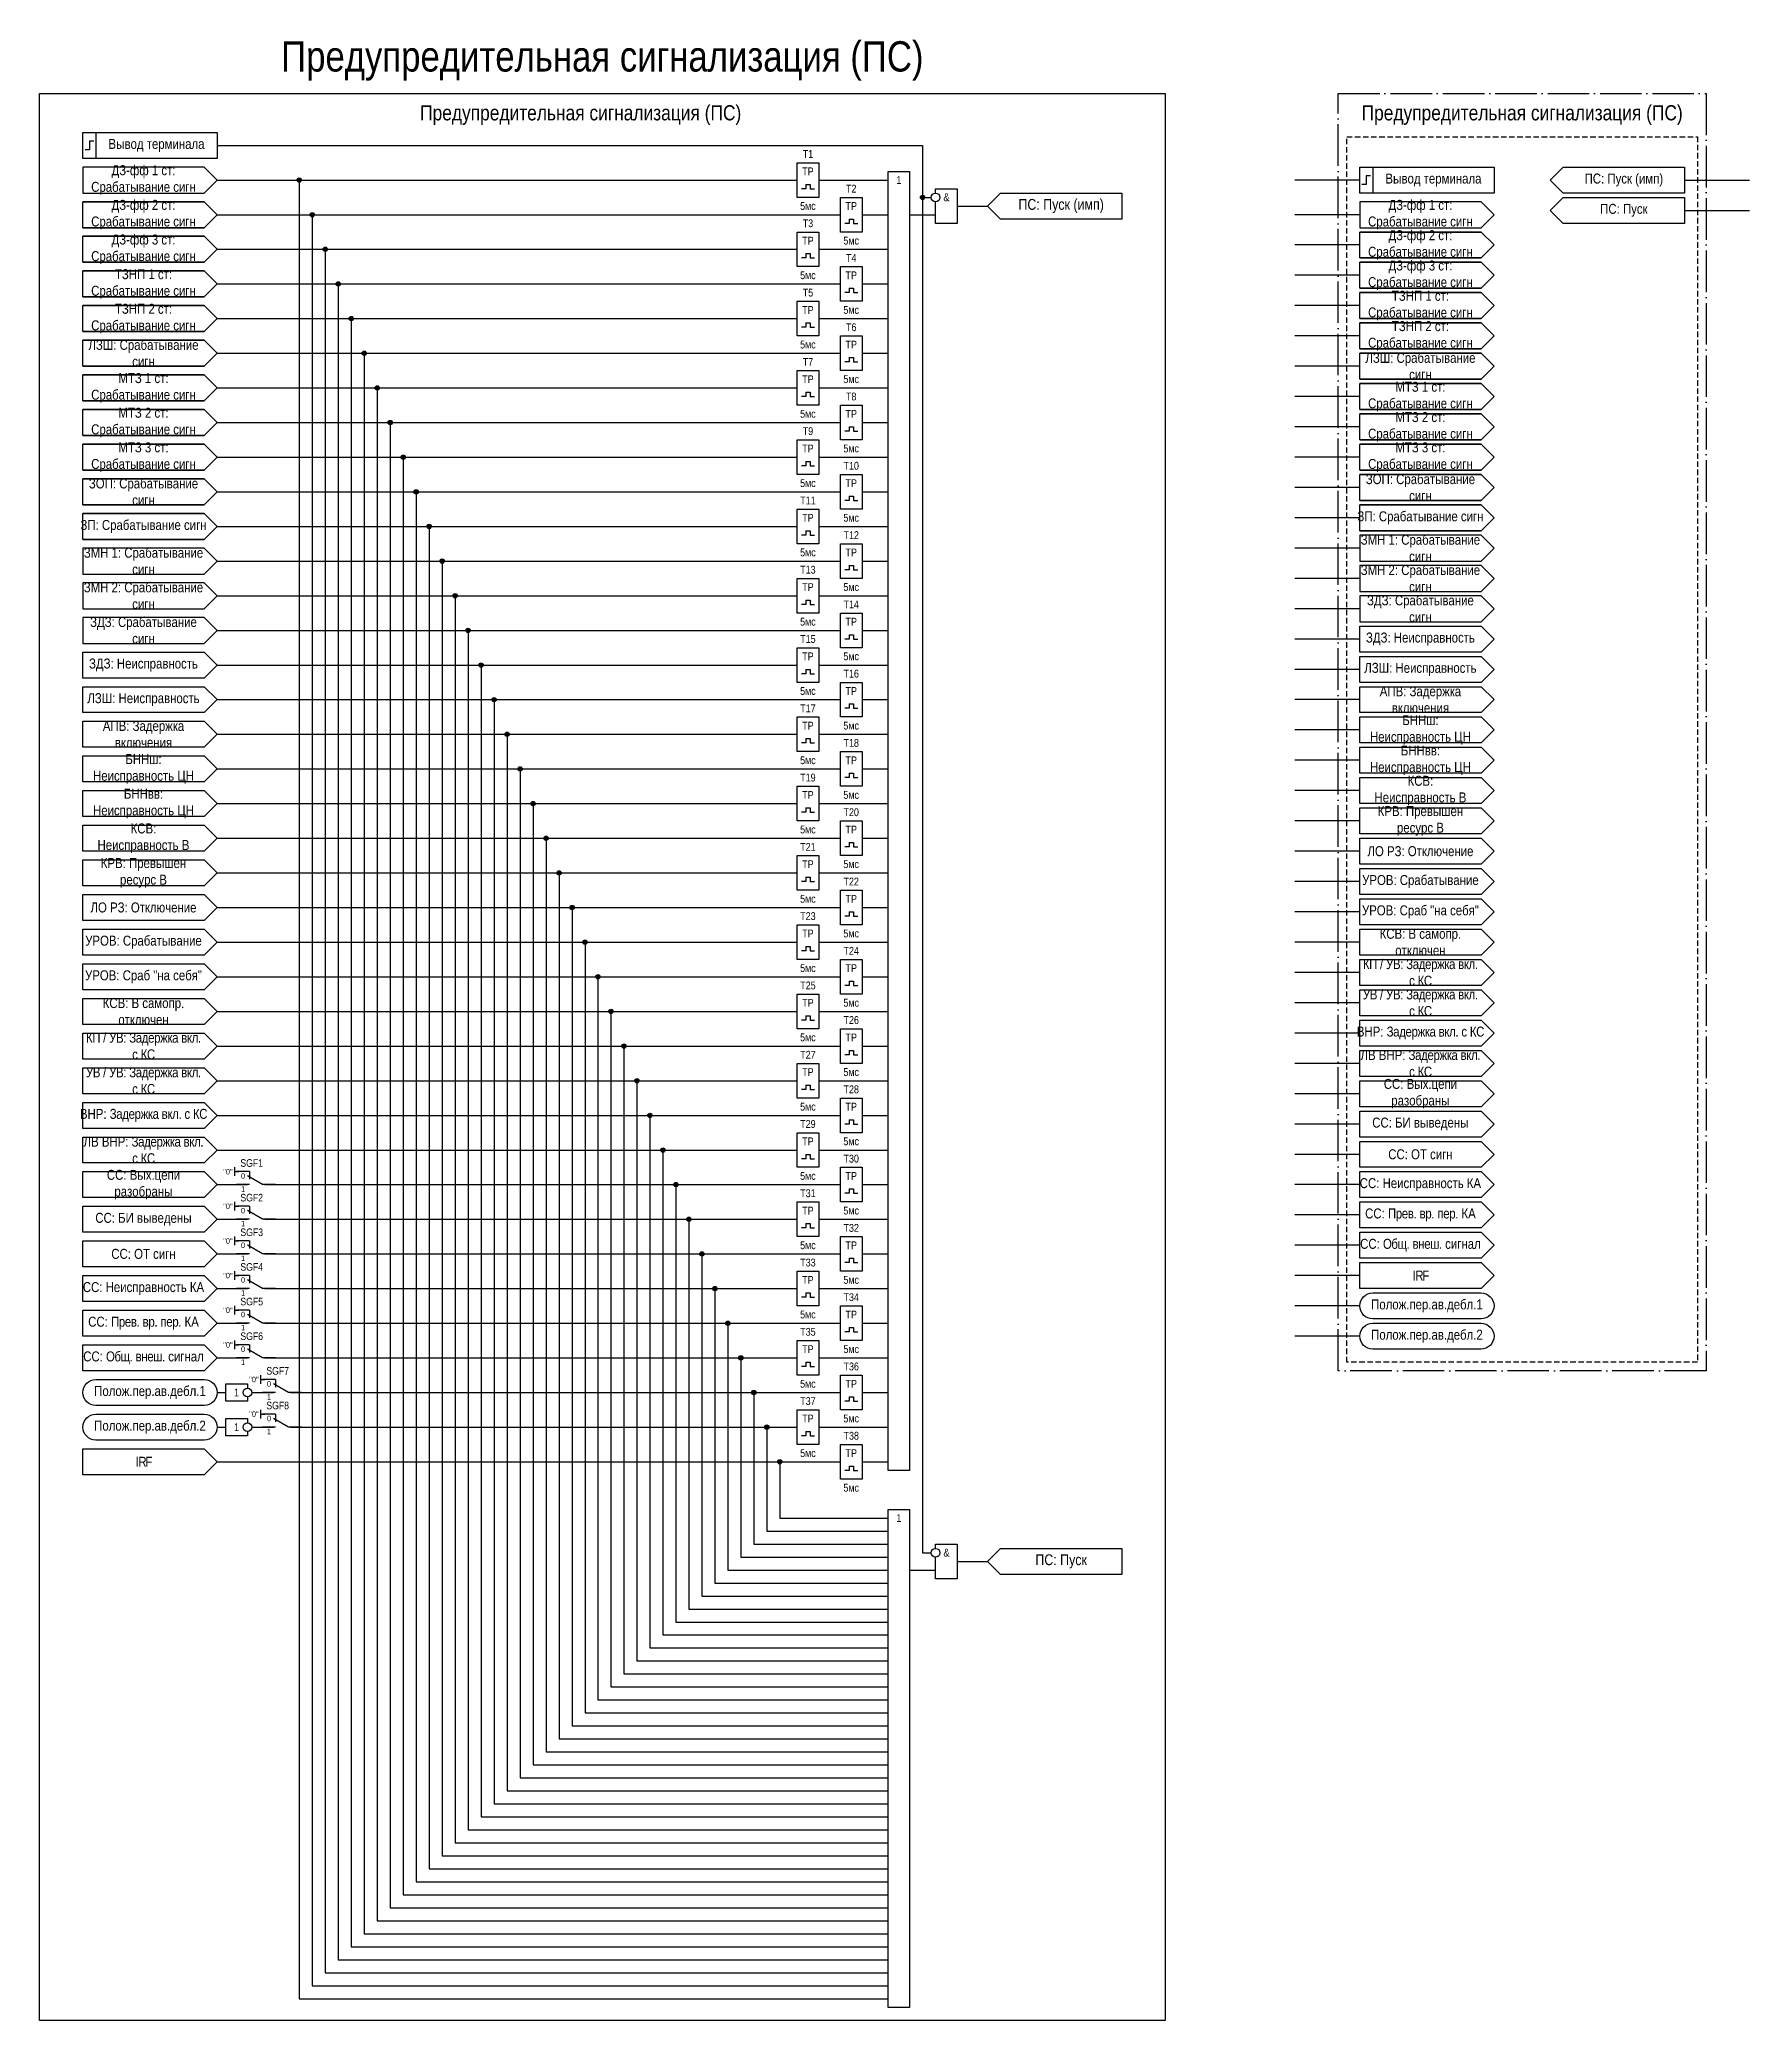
# Model space of a CAD drawing. Header units: millimetres. Extents: x 0 to 395, y 0 to 457.
import ezdxf
from ezdxf.enums import TextEntityAlignment as Align

# ---------------------------------------------------------------- set-up
doc = ezdxf.new("R2010")
doc.units = ezdxf.units.MM
doc.linetypes.add('ACAD_ISO04W100', pattern=[30, 24, -3, 0, -3])
doc.linetypes.add('штриховая2', pattern=[0.375, 0.25, -0.125])
doc.layers.add('TEXT', color=7, linetype='Continuous', lineweight=25)
doc.layers.add('Основная', color=7, linetype='Continuous')
doc.styles.add('2.5_Gost_RD', font='ARIALN.TTF', dxfattribs={"height": 2.5})
doc.styles.add('3.5_Gost_RD', font='ARIALN.TTF', dxfattribs={"height": 3.5})
doc.styles.add('Вывод', font='ARIALN.TTF', dxfattribs={"height": 2.5})
doc.styles.add('Компонент', font='ARIALN.TTF', dxfattribs={"height": 3.5})

# ---------------------------------------------------------------- blocks, each defined once
blk = doc.blocks.new('Точка')
at = {"ltscale": 100}
h = blk.add_hatch(color=256, dxfattribs=at)
h.dxf.hatch_style = 1
edge = h.paths.add_edge_path()
edge.add_arc((0, 0), 0.5, 0, 360)
blk.add_circle((0, 0), 0.5, dxfattribs=at)
blk = doc.blocks.new('*U958')
at = {"layer": 'Основная', "color": 0}
blk.add_line((0, 0), (7, 4), dxfattribs=at)
at = {"layer": 'Основная', "ltscale": 0.35}
blk.add_line((6, 6), (6, 2.5), dxfattribs=at)
blk = doc.blocks.new('*U1038')
at = {"layer": 'Основная', "color": 0}
for p, q in [((-3, 6), (-9, 6)), ((-3, 0), (-9, 0)), ((9, 0), (3, 0))]:
    blk.add_line(p, q, dxfattribs=at)
at = {"layer": 'Основная', "ltscale": 0.25, "xscale": -1}
blk.add_blockref('*U958', (3, 0), dxfattribs=at)
at = {"layer": 'Основная'}
for tag, height, style, p in [('ОУ', 3.5, 'Компонент', (-2, 10)), ('В1', 2.5, 'Вывод', (-13, 6)), ('В2', 2.5, 'Вывод', (-6, 4)), ('В3', 2.5, 'Вывод', (-6, -2))]:
    blk.add_attdef(tag, text='', height=height, dxfattribs=dict(at, style=style)).set_placement(p, align=Align.MIDDLE_CENTER)

msp = doc.modelspace()

# ---------------------------------------------------------------- linework, layer by layer
at = {"ltscale": 100}
for p, q in [((177, 423), (176, 423)), ((178, 423), (179, 423)), ((222, 422), (219, 419)), ((222, 422), (250, 422)), ((305, 425), (290, 425)), ((380, 425), (395, 425)), ((219, 419), (222, 416)), ((305, 417), (290, 417)), ((380, 418), (395, 418)), ((187, 415), (186, 415)), ((188, 415), (189, 415)), ((250, 416), (222, 416)), ((305, 410), (290, 410)), ((177, 407), (176, 407)), ((178, 407), (179, 407)), ((305, 403), (290, 403)), ((187, 399), (186, 399)), ((188, 399), (189, 399)), ((305, 396), (290, 396)), ((177, 391), (176, 391)), ((178, 391), (179, 391)), ((305, 389), (290, 389)), ((187, 383), (186, 383)), ((188, 383), (189, 383)), ((305, 382), (290, 382)), ((177, 375), (176, 375)), ((178, 375), (179, 375)), ((305, 375), (290, 375)), ((187, 367), (186, 367)), ((188, 367), (189, 367)), ((305, 368), (290, 368)), ((177, 359), (176, 359)), ((178, 359), (179, 359)), ((305, 361), (290, 361)), ((305, 354), (290, 354)), ((187, 351), (186, 351)), ((188, 351), (189, 351)), ((305, 347), (290, 347)), ((177, 343), (176, 343)), ((178, 343), (179, 343)), ((305, 340), (290, 340)), ((187, 335), (186, 335)), ((188, 335), (189, 335)), ((305, 333), (290, 333)), ((177, 327), (176, 327)), ((178, 327), (179, 327)), ((305, 326), (290, 326)), ((187, 319), (186, 319)), ((188, 319), (189, 319)), ((305, 319), (290, 319)), ((305, 312), (290, 312)), ((177, 311), (176, 311)), ((178, 311), (179, 311)), ((187, 303), (186, 303)), ((188, 303), (189, 303)), ((305, 305), (290, 305)), ((305, 298), (290, 298)), ((177, 295), (176, 295)), ((178, 295), (179, 295)), ((305, 291), (290, 291)), ((187, 287), (186, 287)), ((188, 287), (189, 287)), ((305, 284), (290, 284)), ((177, 279), (176, 279)), ((178, 279), (179, 279)), ((305, 277), (290, 277)), ((187, 271), (186, 271)), ((188, 271), (189, 271)), ((305, 270), (290, 270)), ((177, 263), (176, 263)), ((178, 263), (179, 263)), ((305, 263), (290, 263)), ((187, 255), (186, 255)), ((188, 255), (189, 255)), ((305, 256), (290, 256)), ((305, 249), (290, 249)), ((177, 247), (176, 247)), ((178, 247), (179, 247)), ((187, 239), (186, 239)), ((188, 239), (189, 239)), ((305, 242), (290, 242)), ((305, 235), (290, 235)), ((177, 231), (176, 231)), ((178, 231), (179, 231)), ((305, 228), (290, 228)), ((187, 223), (186, 223)), ((188, 223), (189, 223)), ((305, 221), (290, 221)), ((177, 215), (176, 215)), ((178, 215), (179, 215)), ((305, 214), (290, 214)), ((187, 207), (186, 207)), ((188, 207), (189, 207)), ((305, 207), (290, 207)), ((45, 197), (45, 195)), ((177, 199), (176, 199)), ((178, 199), (179, 199)), ((305, 200), (290, 200)), ((45, 196), (46, 196)), ((305, 193), (290, 193)), ((45, 189), (45, 187)), ((45, 188), (46, 188)), ((187, 191), (186, 191)), ((188, 191), (189, 191)), ((177, 183), (176, 183)), ((178, 183), (179, 183)), ((305, 186), (290, 186)), ((45, 181), (45, 179)), ((45, 180), (46, 180)), ((305, 179), (290, 179)), ((187, 175), (186, 175)), ((188, 175), (189, 175)), ((45, 173), (45, 171)), ((45, 172), (46, 172)), ((305, 172), (290, 172)), ((45, 165), (45, 163)), ((177, 167), (176, 167)), ((178, 167), (179, 167)), ((305, 165), (290, 165)), ((45, 164), (46, 164)), ((45, 157), (45, 155)), ((45, 156), (46, 156)), ((187, 159), (186, 159)), ((188, 159), (189, 159)), ((177, 151), (176, 151)), ((178, 151), (179, 151)), ((51, 149), (51, 147)), ((51, 148), (52, 148)), ((187, 143), (186, 143)), ((188, 143), (189, 143)), ((51, 141), (51, 139)), ((51, 140), (52, 140)), ((177, 135), (176, 135)), ((178, 135), (179, 135)), ((187, 127), (186, 127)), ((188, 127), (189, 127)), ((222, 109), (219, 106)), ((219, 106), (222, 103)), ((222, 109), (250, 109)), ((250, 103), (222, 103))]:
    msp.add_line(p, q, dxfattribs=at)
at = {"color": 3, "ltscale": 100}
msp.add_line((305, 158), (290, 158), dxfattribs=at)
msp.add_lwpolyline([(0, 445), (260, 445), (260, 0), (0, 0)], close=True, dxfattribs=at)
at = {"color": 251, "linetype": 'ACAD_ISO04W100', "lineweight": 30, "ltscale": 0.4, "true_color": 0x58595b}
msp.add_lwpolyline([(300, 445), (385, 445), (385, 150), (300, 150)], close=True, dxfattribs=at)
at = {"ltscale": 100}
for points in [[(10, 436), (13, 436), (13, 430), (10, 430)], [(10, 436), (41, 436), (41, 430), (10, 430)], [(175, 429), (180, 429), (180, 421), (175, 421)], [(196, 427), (201, 427), (201, 127), (196, 127)], [(305, 428), (308, 428), (308, 422), (305, 422)], [(305, 428), (336, 428), (336, 422), (305, 422)], [(185, 421), (190, 421), (190, 413), (185, 413)], [(175, 413), (180, 413), (180, 405), (175, 405)], [(185, 405), (190, 405), (190, 397), (185, 397)], [(175, 397), (180, 397), (180, 389), (175, 389)], [(185, 389), (190, 389), (190, 381), (185, 381)], [(175, 381), (180, 381), (180, 373), (175, 373)], [(185, 373), (190, 373), (190, 365), (185, 365)], [(175, 365), (180, 365), (180, 357), (175, 357)], [(185, 357), (190, 357), (190, 349), (185, 349)], [(175, 349), (180, 349), (180, 341), (175, 341)], [(185, 341), (190, 341), (190, 333), (185, 333)], [(175, 333), (180, 333), (180, 325), (175, 325)], [(185, 325), (190, 325), (190, 317), (185, 317)], [(175, 317), (180, 317), (180, 309), (175, 309)], [(185, 309), (190, 309), (190, 301), (185, 301)], [(175, 301), (180, 301), (180, 293), (175, 293)], [(185, 293), (190, 293), (190, 285), (185, 285)], [(175, 285), (180, 285), (180, 277), (175, 277)], [(185, 277), (190, 277), (190, 269), (185, 269)], [(175, 269), (180, 269), (180, 261), (175, 261)], [(185, 261), (190, 261), (190, 253), (185, 253)], [(175, 253), (180, 253), (180, 245), (175, 245)], [(185, 245), (190, 245), (190, 237), (185, 237)], [(175, 237), (180, 237), (180, 229), (175, 229)], [(185, 229), (190, 229), (190, 221), (185, 221)], [(175, 221), (180, 221), (180, 213), (175, 213)], [(185, 213), (190, 213), (190, 205), (185, 205)], [(175, 205), (180, 205), (180, 197), (175, 197)], [(185, 197), (190, 197), (190, 189), (185, 189)], [(175, 189), (180, 189), (180, 181), (175, 181)], [(185, 181), (190, 181), (190, 173), (185, 173)], [(175, 173), (180, 173), (180, 165), (175, 165)], [(185, 165), (190, 165), (190, 157), (185, 157)], [(175, 157), (180, 157), (180, 149), (175, 149)], [(185, 149), (190, 149), (190, 141), (185, 141)], [(175, 141), (180, 141), (180, 133), (175, 133)], [(185, 133), (190, 133), (190, 125), (185, 125)], [(196, 118), (201, 118), (201, 3), (196, 3)]]:
    msp.add_lwpolyline(points, close=True, dxfattribs=at)
at = {"linetype": 'штриховая2', "ltscale": 5}
msp.add_lwpolyline([(302, 435), (383, 435), (383, 152), (302, 152)], close=True, dxfattribs=at)
at = {"lineweight": 30, "ltscale": 100}
for points in [[(12.5, 434), (11.5, 434), (11.5, 432), (10.5, 432)], [(307.5, 426), (306.5, 426), (306.5, 424), (305.5, 424)]]:
    msp.add_lwpolyline(points, dxfattribs=at)
at = {"ltscale": 100}
for points in [[(41, 433), (204, 433), (204, 421), (206, 421)], [(41, 433), (204, 433), (204, 108), (206, 108)], [(349, 425), (352, 428), (380, 428), (380, 422), (352, 422), (349, 425)], [(41, 425), (60, 425), (60, 5), (196, 5)], [(41, 425), (175, 425)], [(177, 424), (177, 423)], [(177, 424), (178, 424)], [(178, 424), (178, 423)], [(180, 425), (196, 425)], [(207, 422), (207, 423), (212, 423), (212, 415), (207, 415), (207, 420)], [(219, 419), (222, 422), (250, 422), (250, 416), (222, 416), (219, 419)], [(349, 418), (352, 421), (380, 421), (380, 415), (352, 415), (349, 418)], [(41, 417), (63, 417), (63, 8), (196, 8)], [(41, 417), (185, 417)], [(190, 417), (196, 417)], [(201, 417), (207, 417)], [(212, 419), (219, 419)], [(187, 416), (187, 415)], [(187, 416), (188, 416)], [(188, 416), (188, 415)], [(41, 409), (66, 409), (66, 11), (196, 11)], [(41, 409), (175, 409)], [(177, 408), (177, 407)], [(177, 408), (178, 408)], [(178, 408), (178, 407)], [(180, 409), (196, 409)], [(41, 401), (69, 401), (69, 14), (196, 14)], [(41, 401), (185, 401)], [(187, 400), (187, 399)], [(187, 400), (188, 400)], [(188, 400), (188, 399)], [(190, 401), (196, 401)], [(41, 393), (72, 393), (72, 17), (196, 17)], [(41, 393), (175, 393)], [(177, 392), (177, 391)], [(177, 392), (178, 392)], [(178, 392), (178, 391)], [(180, 393), (196, 393)], [(41, 385), (75, 385), (75, 20), (196, 20)], [(41, 385), (185, 385)], [(190, 385), (196, 385)], [(187, 384), (187, 383)], [(187, 384), (188, 384)], [(188, 384), (188, 383)], [(41, 377), (78, 377), (78, 23), (196, 23)], [(41, 377), (175, 377)], [(177, 376), (177, 375)], [(177, 376), (178, 376)], [(178, 376), (178, 375)], [(180, 377), (196, 377)], [(41, 369), (81, 369), (81, 26), (196, 26)], [(41, 369), (185, 369)], [(187, 368), (187, 367)], [(187, 368), (188, 368)], [(188, 368), (188, 367)], [(190, 369), (196, 369)], [(41, 361), (84, 361), (84, 29), (196, 29)], [(41, 361), (175, 361)], [(177, 360), (177, 359)], [(177, 360), (178, 360)], [(178, 360), (178, 359)], [(180, 361), (196, 361)], [(41, 353), (87, 353), (87, 32), (196, 32)], [(41, 353), (185, 353)], [(190, 353), (196, 353)], [(187, 352), (187, 351)], [(187, 352), (188, 352)], [(188, 352), (188, 351)], [(41, 345), (90, 345), (90, 35), (196, 35)], [(41, 345), (175, 345)], [(177, 344), (177, 343)], [(177, 344), (178, 344)], [(178, 344), (178, 343)], [(180, 345), (196, 345)], [(41, 337), (38, 340), (10, 340), (10, 334), (38, 334), (41, 337)], [(336, 340), (333, 343), (305, 343), (305, 337), (333, 337), (336, 340)], [(41, 337), (93, 337), (93, 38), (196, 38)], [(41, 337), (185, 337)], [(187, 336), (187, 335)], [(187, 336), (188, 336)], [(188, 336), (188, 335)], [(190, 337), (196, 337)], [(336, 333), (333, 336), (305, 336), (305, 330), (333, 330), (336, 333)], [(41, 329), (38, 332), (10, 332), (10, 326), (38, 326), (41, 329)], [(41, 329), (96, 329), (96, 41), (196, 41)], [(41, 329), (175, 329)], [(177, 328), (177, 327)], [(177, 328), (178, 328)], [(178, 328), (178, 327)], [(180, 329), (196, 329)], [(336, 326), (333, 329), (305, 329), (305, 323), (333, 323), (336, 326)], [(41, 321), (38, 324), (10, 324), (10, 318), (38, 318), (41, 321)], [(41, 321), (99, 321), (99, 44), (196, 44)], [(41, 321), (185, 321)], [(190, 321), (196, 321)], [(305, 322), (333, 322), (336, 319), (333, 316), (305, 316), (305, 322)], [(10, 316), (38, 316), (41, 313), (38, 310), (10, 310), (10, 316)], [(187, 320), (187, 319)], [(187, 320), (188, 320)], [(188, 320), (188, 319)], [(41, 313), (102, 313), (102, 47), (196, 47)], [(41, 313), (175, 313)], [(177, 312), (177, 311)], [(177, 312), (178, 312)], [(178, 312), (178, 311)], [(180, 313), (196, 313)], [(305, 315), (333, 315), (336, 312), (333, 309), (305, 309), (305, 315)], [(10, 308), (38, 308), (41, 305), (38, 302), (10, 302), (10, 308)], [(305, 308), (333, 308), (336, 305), (333, 302), (305, 302), (305, 308)], [(41, 305), (105, 305), (105, 50), (196, 50)], [(41, 305), (185, 305)], [(187, 304), (187, 303)], [(187, 304), (188, 304)], [(188, 304), (188, 303)], [(190, 305), (196, 305)], [(10, 300), (38, 300), (41, 297), (38, 294), (10, 294), (10, 300)], [(305, 301), (333, 301), (336, 298), (333, 295), (305, 295), (305, 301)], [(41, 297), (108, 297), (108, 53), (196, 53)], [(41, 297), (175, 297)], [(177, 296), (177, 295)], [(177, 296), (178, 296)], [(178, 296), (178, 295)], [(180, 297), (196, 297)], [(305, 294), (333, 294), (336, 291), (333, 288), (305, 288), (305, 294)], [(10, 292), (38, 292), (41, 289), (38, 286), (10, 286), (10, 292)], [(41, 289), (111, 289), (111, 56), (196, 56)], [(41, 289), (185, 289)], [(190, 289), (196, 289)], [(10, 284), (38, 284), (41, 281), (38, 278), (10, 278), (10, 284)], [(187, 288), (187, 287)], [(187, 288), (188, 288)], [(188, 288), (188, 287)], [(305, 287), (333, 287), (336, 284), (333, 281), (305, 281), (305, 287)], [(41, 281), (114, 281), (114, 59), (196, 59)], [(41, 281), (175, 281)], [(177, 280), (177, 279)], [(177, 280), (178, 280)], [(178, 280), (178, 279)], [(180, 281), (196, 281)], [(305, 280), (333, 280), (336, 277), (333, 274), (305, 274), (305, 280)], [(10, 276), (38, 276), (41, 273), (38, 270), (10, 270), (10, 276)], [(41, 273), (117, 273), (117, 62), (196, 62)], [(41, 273), (185, 273)], [(187, 272), (187, 271)], [(187, 272), (188, 272)], [(188, 272), (188, 271)], [(190, 273), (196, 273)], [(305, 273), (333, 273), (336, 270), (333, 267), (305, 267), (305, 273)], [(10, 268), (38, 268), (41, 265), (38, 262), (10, 262), (10, 268)], [(305, 266), (333, 266), (336, 263), (333, 260), (305, 260), (305, 266)], [(41, 265), (120, 265), (120, 65), (196, 65)], [(41, 265), (175, 265)], [(177, 264), (177, 263)], [(177, 264), (178, 264)], [(178, 264), (178, 263)], [(180, 265), (196, 265)], [(10, 260), (38, 260), (41, 257), (38, 254), (10, 254), (10, 260)], [(41, 257), (123, 257), (123, 68), (196, 68)], [(41, 257), (185, 257)], [(190, 257), (196, 257)], [(305, 259), (333, 259), (336, 256), (333, 253), (305, 253), (305, 259)], [(10, 252), (38, 252), (41, 249), (38, 246), (10, 246), (10, 252)], [(187, 256), (187, 255)], [(187, 256), (188, 256)], [(188, 256), (188, 255)], [(305, 252), (333, 252), (336, 249), (333, 246), (305, 246), (305, 252)], [(41, 249), (175, 249)], [(41, 249), (126, 249), (126, 71), (196, 71)], [(177, 248), (177, 247)], [(177, 248), (178, 248)], [(178, 248), (178, 247)], [(180, 249), (196, 249)], [(10, 244), (38, 244), (41, 241), (38, 238), (10, 238), (10, 244)], [(305, 245), (333, 245), (336, 242), (333, 239), (305, 239), (305, 245)], [(41, 241), (129, 241), (129, 74), (196, 74)], [(41, 241), (185, 241)], [(187, 240), (187, 239)], [(187, 240), (188, 240)], [(188, 240), (188, 239)], [(190, 241), (196, 241)], [(305, 238), (333, 238), (336, 235), (333, 232), (305, 232), (305, 238)], [(10, 236), (38, 236), (41, 233), (38, 230), (10, 230), (10, 236)], [(41, 233), (132, 233), (132, 77), (196, 77)], [(41, 233), (175, 233)], [(177, 232), (177, 231)], [(177, 232), (178, 232)], [(178, 232), (178, 231)], [(180, 233), (196, 233)], [(305, 231), (333, 231), (336, 228), (333, 225), (305, 225), (305, 231)], [(10, 228), (38, 228), (41, 225), (38, 222), (10, 222), (10, 228)], [(41, 225), (185, 225)], [(41, 225), (135, 225), (135, 80), (196, 80)], [(190, 225), (196, 225)], [(10, 220), (38, 220), (41, 217), (38, 214), (10, 214), (10, 220)], [(187, 224), (187, 223)], [(187, 224), (188, 224)], [(188, 224), (188, 223)], [(305, 224), (333, 224), (336, 221), (333, 218), (305, 218), (305, 224)], [(41, 217), (175, 217)], [(41, 217), (138, 217), (138, 83), (196, 83)], [(177, 216), (177, 215)], [(177, 216), (178, 216)], [(178, 216), (178, 215)], [(180, 217), (196, 217)], [(305, 217), (333, 217), (336, 214), (333, 211), (305, 211), (305, 217)], [(10, 212), (38, 212), (41, 209), (38, 206), (10, 206), (10, 212)], [(41, 209), (141, 209), (141, 86), (196, 86)], [(52, 209), (185, 209)], [(187, 208), (187, 207)], [(187, 208), (188, 208)], [(188, 208), (188, 207)], [(190, 209), (196, 209)], [(305, 210), (333, 210), (336, 207), (333, 204), (305, 204), (305, 210)], [(10, 204), (38, 204), (41, 201), (38, 198), (10, 198), (10, 204)], [(305, 203), (333, 203), (336, 200), (333, 197), (305, 197), (305, 203)], [(41, 201), (175, 201)], [(41, 201), (144, 201), (144, 89), (196, 89)], [(177, 200), (177, 199)], [(177, 200), (178, 200)], [(178, 200), (178, 199)], [(180, 201), (196, 201)], [(10, 196), (38, 196), (41, 193), (38, 190), (10, 190), (10, 196)], [(41, 193), (48, 193)], [(52, 193), (147, 193), (147, 92), (196, 92)], [(52, 193), (185, 193)], [(190, 193), (196, 193)], [(305, 196), (333, 196), (336, 193), (333, 190), (305, 190), (305, 196)], [(10, 188), (38, 188), (41, 185), (38, 182), (10, 182), (10, 188)], [(187, 192), (187, 191)], [(187, 192), (188, 192)], [(188, 192), (188, 191)], [(305, 189), (333, 189), (336, 186), (333, 183), (305, 183), (305, 189)], [(41, 185), (48, 185)], [(52, 185), (175, 185)], [(58, 185), (150, 185), (150, 95), (196, 95)], [(177, 184), (177, 183)], [(177, 184), (178, 184)], [(178, 184), (178, 183)], [(180, 185), (196, 185)], [(10, 180), (38, 180), (41, 177), (38, 174), (10, 174), (10, 180)], [(305, 182), (333, 182), (336, 179), (333, 176), (305, 176), (305, 182)], [(41, 177), (48, 177)], [(52, 177), (153, 177), (153, 98), (196, 98)], [(52, 177), (185, 177)], [(187, 176), (188, 176)], [(187, 176), (187, 175)], [(188, 176), (188, 175)], [(190, 177), (196, 177)], [(305, 175), (333, 175), (336, 172), (333, 169), (305, 169), (305, 175)], [(10, 172), (38, 172), (41, 169), (38, 166), (10, 166), (10, 172)], [(41, 169), (48, 169)], [(52, 169), (156, 169), (156, 101), (196, 101)], [(52, 169), (175, 169)], [(177, 168), (177, 167)], [(177, 168), (178, 168)], [(178, 168), (178, 167)], [(180, 169), (196, 169)], [(10, 164), (38, 164), (41, 161), (38, 158), (10, 158), (10, 164)], [(41, 161), (48, 161)], [(52, 161), (185, 161)], [(52, 161), (159, 161), (159, 104), (196, 104)], [(190, 161), (196, 161)], [(10, 156), (38, 156), (41, 153), (38, 150), (10, 150), (10, 156)], [(187, 160), (188, 160)], [(187, 160), (187, 159)], [(188, 160), (188, 159)], [(41, 153), (48, 153)], [(52, 153), (175, 153)], [(52, 153), (162, 153), (162, 107), (196, 107)], [(177, 152), (177, 151)], [(177, 152), (178, 152)], [(178, 152), (178, 151)], [(180, 153), (196, 153)], [(48, 144), (48, 143), (43, 143), (43, 147), (48, 147), (48, 146)], [(41, 145), (43, 145)], [(49, 145), (54, 145)], [(58, 145), (185, 145)], [(58, 145), (165, 145), (165, 110), (196, 110)], [(187, 144), (188, 144)], [(187, 144), (187, 143)], [(188, 144), (188, 143)], [(190, 145), (196, 145)], [(48, 136), (48, 135), (43, 135), (43, 139), (48, 139), (48, 138)], [(41, 137), (43, 137)], [(49, 137), (54, 137)], [(58, 137), (175, 137)], [(58, 137), (168, 137), (168, 113), (196, 113)], [(177, 136), (177, 135)], [(177, 136), (178, 136)], [(178, 136), (178, 135)], [(180, 137), (196, 137)], [(10, 132), (38, 132), (41, 129), (38, 126), (10, 126), (10, 132)], [(41, 129), (185, 129)], [(41, 129), (171, 129), (171, 116), (196, 116)], [(190, 129), (196, 129)], [(187, 128), (188, 128)], [(187, 128), (187, 127)], [(188, 128), (188, 127)], [(207, 109), (207, 110), (212, 110), (212, 102), (207, 102), (207, 107)], [(212, 106), (219, 106)], [(219, 106), (222, 109), (250, 109), (250, 103), (222, 103), (219, 106)], [(201, 104), (207, 104)]]:
    msp.add_lwpolyline(points, dxfattribs=at)
for points in [[(308, 162, -1), (308, 168), (333, 168, -1), (333, 162)], [(13, 142, -1), (13, 148), (38, 148, -1), (38, 142)], [(13, 134, -1), (13, 140), (38, 140, -1), (38, 134)]]:
    msp.add_lwpolyline(points, format="xyb", close=True, dxfattribs=at)
at = {"color": 3, "ltscale": 100}
msp.add_lwpolyline([(308, 155, -1), (308, 161), (333, 161, -1), (333, 155)], format="xyb", close=True, dxfattribs=at)
at = {"ltscale": 100}
for centre in [(207, 421), (48, 145), (48, 137), (207, 108)]:
    msp.add_circle(centre, 1, dxfattribs=at)
at = {"layer": 'TEXT', "ltscale": 100}
for points in [[(10, 428), (10, 422), (38, 422), (41, 425), (38, 428)], [(305, 420), (305, 414), (333, 414), (336, 417), (333, 420)]]:
    msp.add_lwpolyline(points, close=True, dxfattribs=at)
for points in [[(10, 414), (38, 414), (41, 417), (38, 420), (10, 420), (38, 420), (41, 417), (38, 414), (10, 414), (10, 420)], [(10, 406), (38, 406), (41, 409), (38, 412), (10, 412), (38, 412), (41, 409), (38, 406), (10, 406), (10, 412)], [(305, 407), (333, 407), (336, 410), (333, 413), (305, 413), (333, 413), (336, 410), (333, 407), (305, 407), (305, 413)], [(10, 398), (38, 398), (41, 401), (38, 404), (10, 404), (38, 404), (41, 401), (38, 398), (10, 398), (10, 404)], [(305, 400), (333, 400), (336, 403), (333, 406), (305, 406), (333, 406), (336, 403), (333, 400), (305, 400), (305, 406)], [(305, 393), (333, 393), (336, 396), (333, 399), (305, 399), (333, 399), (336, 396), (333, 393), (305, 393), (305, 399)], [(10, 390), (38, 390), (41, 393), (38, 396), (10, 396), (38, 396), (41, 393), (38, 390), (10, 390), (10, 396)], [(305, 386), (333, 386), (336, 389), (333, 392), (305, 392), (333, 392), (336, 389), (333, 386), (305, 386), (305, 392)], [(10, 382), (38, 382), (41, 385), (38, 388), (10, 388), (38, 388), (41, 385), (38, 382), (10, 382), (10, 388)], [(305, 379), (333, 379), (336, 382), (333, 385), (305, 385), (333, 385), (336, 382), (333, 379), (305, 379), (305, 385)], [(10, 374), (38, 374), (41, 377), (38, 380), (10, 380), (38, 380), (41, 377), (38, 374), (10, 374), (10, 380)], [(305, 372), (333, 372), (336, 375), (333, 378), (305, 378), (333, 378), (336, 375), (333, 372), (305, 372), (305, 378)], [(10, 366), (38, 366), (41, 369), (38, 372), (10, 372), (38, 372), (41, 369), (38, 366), (10, 366), (10, 372)], [(305, 365), (333, 365), (336, 368), (333, 371), (305, 371), (333, 371), (336, 368), (333, 365), (305, 365), (305, 371)], [(10, 358), (38, 358), (41, 361), (38, 364), (10, 364), (38, 364), (41, 361), (38, 358), (10, 358), (10, 364)], [(305, 358), (333, 358), (336, 361), (333, 364), (305, 364), (333, 364), (336, 361), (333, 358), (305, 358), (305, 364)], [(305, 351), (333, 351), (336, 354), (333, 357), (305, 357), (333, 357), (336, 354), (333, 351), (305, 351), (305, 357)], [(10, 350), (38, 350), (41, 353), (38, 356), (10, 356), (38, 356), (41, 353), (38, 350), (10, 350), (10, 356)], [(10, 342), (38, 342), (41, 345), (38, 348), (10, 348), (38, 348), (41, 345), (38, 342), (10, 342), (10, 348)], [(305, 344), (333, 344), (336, 347), (333, 350), (305, 350), (333, 350), (336, 347), (333, 344), (305, 344), (305, 350)]]:
    msp.add_lwpolyline(points, dxfattribs=at)

# ---------------------------------------------------------------- block references
at = {"ltscale": 100}
for p in [(60, 425), (204, 421), (63, 417), (66, 409), (69, 401), (72, 393), (75, 385), (78, 377), (81, 369), (84, 361), (87, 353), (90, 345), (93, 337), (96, 329), (99, 321), (102, 313), (105, 305), (108, 297), (111, 289), (114, 281), (117, 273), (120, 265), (123, 257), (126, 249), (129, 241), (132, 233), (135, 225), (138, 217), (141, 209), (144, 201), (147, 193), (150, 185), (153, 177), (156, 169), (159, 161), (162, 153), (165, 145), (168, 137), (171, 129)]:
    msp.add_blockref('Точка', p, dxfattribs=at)
at = {"layer": 'Основная', "ltscale": 0.25, "xscale": 0.5, "yscale": 0.5, "zscale": 0.5}
for p, values in [((50, 193), {'ОУ': 'SGF1', 'В1': '"0"', 'В2': '0', 'В3': '1'}), ((50, 185), {'ОУ': 'SGF2', 'В1': '"0"', 'В2': '0', 'В3': '1'}), ((50, 177), {'ОУ': 'SGF3', 'В1': '"0"', 'В2': '0', 'В3': '1'}), ((50, 169), {'ОУ': 'SGF4', 'В1': '"0"', 'В2': '0', 'В3': '1'}), ((50, 161), {'ОУ': 'SGF5', 'В1': '"0"', 'В2': '0', 'В3': '1'}), ((50, 153), {'ОУ': 'SGF6', 'В1': '"0"', 'В2': '0', 'В3': '1'}), ((56, 145), {'ОУ': 'SGF7', 'В1': '"0"', 'В2': '0', 'В3': '1'}), ((56, 137), {'ОУ': 'SGF8', 'В1': '"0"', 'В2': '0', 'В3': '1'})]:
    msp.add_blockref('*U1038', p, dxfattribs=at).add_auto_attribs(values)

# ---------------------------------------------------------------- texts
at = {"color": 30, "ltscale": 100, "attachment_point": 5, "style": '3.5_Gost_RD'}
for s, insert, char_height, width in [('{\\C3;Предупредительная сигнализация (ПС)}', (130, 452.5), 7, 260), ('Предупредительная сигнализация (ПС)', (125, 440), 3.5, 250), ('Предупредительная сигнализация (ПС)', (342.5, 440), 3.5, 85)]:
    msp.add_mtext(s, dxfattribs=dict(at, insert=insert, char_height=char_height, width=width))
at = {"ltscale": 100, "attachment_point": 5, "style": '2.5_Gost_RD'}
for s, insert, char_height, width in [('T1', (177.5, 431), 1.8, 5), ('TP', (177.5, 427), 1.8, 5), ('1', (198.5, 425), 1.8, 5), ('T2', (187.5, 423), 1.8, 5), ('&', (209.5, 421), 1.8, 5), ('5мс', (177.5, 419), 1.8, 5), ('TP', (187.5, 419), 1.8, 5), ('ПС: Пуск (имп)', (236, 419), 2.5, 28), ('TP', (177.5, 411), 1.8, 5), ('T3', (177.5, 415), 1.8, 5), ('5мс', (187.5, 411), 1.8, 5), ('T4', (187.5, 407), 1.8, 5), ('5мс', (177.5, 403), 1.8, 5), ('TP', (187.5, 403), 1.8, 5), ('T5', (177.5, 399), 1.8, 5), ('TP', (177.5, 395), 1.8, 5), ('5мс', (187.5, 395), 1.8, 5), ('T6', (187.5, 391), 1.8, 5), ('5мс', (177.5, 387), 1.8, 5), ('TP', (187.5, 387), 1.8, 5), ('TP', (177.5, 379), 1.8, 5), ('T7', (177.5, 383), 1.8, 5), ('5мс', (187.5, 379), 1.8, 5), ('T8', (187.5, 375), 1.8, 5), ('5мс', (177.5, 371), 1.8, 5), ('TP', (187.5, 371), 1.8, 5), ('T9', (177.5, 367), 1.8, 5), ('TP', (177.5, 363), 1.8, 5), ('5мс', (187.5, 363), 1.8, 5), ('T10', (187.5, 359), 1.8, 5), ('5мс', (177.5, 355), 1.8, 5), ('TP', (187.5, 355), 1.8, 5), ('T11', (177.5, 351), 1.8, 5), ('TP', (177.5, 347), 1.8, 5), ('5мс', (187.5, 347), 1.8, 5), ('T12', (187.5, 343), 1.8, 5), ('5мс', (177.5, 339), 1.8, 5), ('TP', (187.5, 339), 1.8, 5), ('T13', (177.5, 335), 1.8, 5), ('TP', (177.5, 331), 1.8, 5), ('5мс', (187.5, 331), 1.8, 5), ('T14', (187.5, 327), 1.8, 5), ('5мс', (177.5, 323), 1.8, 5), ('TP', (187.5, 323), 1.8, 5), ('T15', (177.5, 319), 1.8, 5), ('TP', (177.5, 315), 1.8, 5), ('5мс', (187.5, 315), 1.8, 5), ('T16', (187.5, 311), 1.8, 5), ('5мс', (177.5, 307), 1.8, 5), ('TP', (187.5, 307), 1.8, 5), ('T17', (177.5, 303), 1.8, 5), ('TP', (177.5, 299), 1.8, 5), ('5мс', (187.5, 299), 1.8, 5), ('T18', (187.5, 295), 1.8, 5), ('5мс', (177.5, 291), 1.8, 5), ('TP', (187.5, 291), 1.8, 5), ('T19', (177.5, 287), 1.8, 5), ('TP', (177.5, 283), 1.8, 5), ('5мс', (187.5, 283), 1.8, 5), ('T20', (187.5, 279), 1.8, 5), ('5мс', (177.5, 275), 1.8, 5), ('TP', (187.5, 275), 1.8, 5), ('T21', (177.5, 271), 1.8, 5), ('TP', (177.5, 267), 1.8, 5), ('5мс', (187.5, 267), 1.8, 5), ('T22', (187.5, 263), 1.8, 5), ('5мс', (177.5, 259), 1.8, 5), ('TP', (187.5, 259), 1.8, 5), ('T23', (177.5, 255), 1.8, 5), ('TP', (177.5, 251), 1.8, 5), ('5мс', (187.5, 251), 1.8, 5), ('T24', (187.5, 247), 1.8, 5), ('5мс', (177.5, 243), 1.8, 5), ('TP', (187.5, 243), 1.8, 5), ('T25', (177.5, 239), 1.8, 5), ('TP', (177.5, 235), 1.8, 5), ('5мс', (187.5, 235), 1.8, 5), ('T26', (187.5, 231), 1.8, 5), ('5мс', (177.5, 227), 1.8, 5), ('TP', (187.5, 227), 1.8, 5), ('T27', (177.5, 223), 1.8, 5), ('TP', (177.5, 219), 1.8, 5), ('5мс', (187.5, 219), 1.8, 5), ('T28', (187.5, 215), 1.8, 5), ('5мс', (177.5, 211), 1.8, 5), ('TP', (187.5, 211), 1.8, 5), ('T29', (177.5, 207), 1.8, 5), ('TP', (177.5, 203), 1.8, 5), ('5мс', (187.5, 203), 1.8, 5), ('T30', (187.5, 199), 1.8, 5), ('5мс', (177.5, 195), 1.8, 5), ('TP', (187.5, 195), 1.8, 5), ('T31', (177.5, 191), 1.8, 5), ('TP', (177.5, 187), 1.8, 5), ('5мс', (187.5, 187), 1.8, 5), ('T32', (187.5, 183), 1.8, 5), ('5мс', (177.5, 179), 1.8, 5), ('TP', (187.5, 179), 1.8, 5), ('T33', (177.5, 175), 1.8, 5), ('TP', (177.5, 171), 1.8, 5), ('5мс', (187.5, 171), 1.8, 5), ('T34', (187.5, 167), 1.8, 5), ('5мс', (177.5, 163), 1.8, 5), ('TP', (187.5, 163), 1.8, 5), ('T35', (177.5, 159), 1.8, 5), ('TP', (177.5, 155), 1.8, 5), ('5мс', (187.5, 155), 1.8, 5), ('T36', (187.5, 151), 1.8, 5), ('Полож.пер.ав.дебл.1', (25.5, 145), 2.3, 31), ('5мс', (177.5, 147), 1.8, 5), ('TP', (187.5, 147), 1.8, 5), ('1', (45.5, 145), 1.8, 5), ('T37', (177.5, 143), 1.8, 5), ('Полож.пер.ав.дебл.2', (25.5, 137), 2.3, 31), ('1', (45.5, 137), 1.8, 5), ('TP', (177.5, 139), 1.8, 5), ('5мс', (187.5, 139), 1.8, 5), ('T38', (187.5, 135), 1.8, 5), ('5мс', (177.5, 131), 1.8, 5), ('TP', (187.5, 131), 1.8, 5), ('5мс', (187.5, 123), 1.8, 5), ('1', (198.5, 116), 1.8, 5), ('&', (209.5, 108), 1.8, 5), ('ПС: Пуск', (236, 106), 2.5, 28)]:
    msp.add_mtext(s, dxfattribs=dict(at, insert=insert, char_height=char_height, width=width))
at = {"color": 3, "ltscale": 100, "char_height": 2.3, "width": 31, "attachment_point": 5, "style": '2.5_Gost_RD'}
for s, insert in [('Полож.пер.ав.дебл.1', (320.5, 165)), ('Полож.пер.ав.дебл.2', (320.5, 158))]:
    msp.add_mtext(s, dxfattribs=dict(at, insert=insert))
at = {"layer": 'TEXT', "ltscale": 100, "char_height": 2.3, "width": 28, "attachment_point": 5, "style": '2.5_Gost_RD'}
for s, insert in [('Вывод терминала', (27, 433)), ('ДЗ-фф 1 ст: Срабатывание сигн', (24, 425)), ('Вывод терминала', (322, 425)), ('ПС: Пуск (имп)', (366, 425)), ('ДЗ-фф 2 ст: Срабатывание сигн', (24, 417)), ('ДЗ-фф 1 ст: Срабатывание сигн', (319, 417)), ('ПС: Пуск', (366, 418)), ('ДЗ-фф 3 ст: Срабатывание сигн', (24, 409)), ('ДЗ-фф 2 ст: Срабатывание сигн', (319, 410)), ('\\A1;ТЗНП 1 ст: {\\A0;Срабатывание сигн}', (24, 401)), ('ДЗ-фф 3 ст: Срабатывание сигн', (319, 403)), ('\\A1;ТЗНП 1 ст: {\\A0;Срабатывание сигн}', (319, 396)), ('\\A1;ТЗНП 2 ст: {\\A0;Срабатывание сигн}', (24, 393)), ('\\A1;ТЗНП 2 ст: {\\A0;Срабатывание сигн}', (319, 389)), ('ЛЗШ: Срабатывание сигн', (24, 385)), ('ЛЗШ: Срабатывание сигн', (319, 382)), ('\\A1;МТЗ 1 ст: Срабатывание{\\A0; сигн}', (24, 377)), ('\\A1;МТЗ 1 ст: Срабатывание{\\A0; сигн}', (319, 375)), ('\\A1;МТЗ 2 ст: Срабатывание{\\A0; сигн}', (24, 369)), ('\\A1;МТЗ 2 ст: Срабатывание{\\A0; сигн}', (319, 368)), ('\\A1;МТЗ 3 ст: Срабатывание{\\A0; сигн}', (24, 361)), ('\\A1;МТЗ 3 ст: Срабатывание{\\A0; сигн}', (319, 361)), ('ЗОП: Срабатывание сигн', (319, 354)), ('ЗОП: Срабатывание сигн', (24, 353)), ('ЗП: Срабатывание сигн', (319, 347)), ('ЗП: Срабатывание сигн', (24, 345)), ('ЗМН 1: Срабатывание сигн', (319, 340)), ('ЗМН 1: Срабатывание сигн', (24, 337)), ('ЗМН 2: Срабатывание сигн ', (319, 333)), ('ЗМН 2: Срабатывание сигн ', (24, 329)), ('ЗДЗ: Срабатывание сигн ', (319, 326)), ('ЗДЗ: Срабатывание сигн ', (24, 321)), ('ЗДЗ: Неисправность', (319, 319)), ('ЗДЗ: Неисправность', (24, 313)), ('ЛЗШ: Неисправность', (319, 312)), ('ЛЗШ: Неисправность', (24, 305)), ('АПВ: Задержка включения', (319, 305)), ('АПВ: Задержка включения', (24, 297)), ('БННш: \\PНеисправность ЦН', (319, 298)), ('БННвв: \\PНеисправность ЦН', (319, 291)), ('БННш: \\PНеисправность ЦН', (24, 289)), ('БННвв: \\PНеисправность ЦН', (24, 281)), ('КСВ: \\PНеисправность В', (319, 284)), ('КРВ: Превышен ресурс В', (319, 277)), ('КСВ: \\PНеисправность В', (24, 273)), ('ЛО РЗ: Отключение', (319, 270)), ('КРВ: Превышен ресурс В', (24, 265)), ('УРОВ: Срабатывание', (319, 263)), ('ЛО РЗ: Отключение', (24, 257)), ('УРОВ: Сраб "на себя"', (319, 256)), ('КСВ: В самопр. отключен', (319, 249)), ('УРОВ: Срабатывание', (24, 249)), ('УРОВ: Сраб "на себя"', (24, 241)), ('{\\T0.95;КП / УВ: Задержка вкл. с КС}', (319, 242)), ('{\\T0.95;УВ / УВ: Задержка вкл. с КС}', (319, 235)), ('КСВ: В самопр. отключен', (24, 233)), ('ВНР: {\\T0.95;Задержка вкл. с КС}', (319, 228)), ('{\\T0.95;КП / УВ: Задержка вкл. с КС}', (24, 225)), ('{\\T0.95;УВ / УВ: Задержка вкл. с КС}', (24, 217)), ('ЛВ ВНР: {\\T0.95;Задержка вкл. с КС}', (319, 221)), ('СС: Вых.цепи разобраны', (319, 214)), ('ВНР: {\\T0.95;Задержка вкл. с КС}', (24, 209)), ('СС: БИ выведены', (319, 207)), ('ЛВ ВНР: {\\T0.95;Задержка вкл. с КС}', (24, 201)), ('СС: ОТ сигн', (319, 200)), ('СС: Вых.цепи разобраны', (24, 193)), ('СС: Неисправность КА', (319, 193)), ('СС: БИ выведены', (24, 185)), ('СС: {\\T0.95;Прев. вр. пер.} КА', (319, 186)), ('СС: {\\T0.95;Общ. внеш.} сигнал', (319, 179)), ('СС: ОТ сигн', (24, 177)), ('СС: Неисправность КА', (24, 169)), ('{\\T0.85;IRF}', (319, 172)), ('СС: {\\T0.95;Прев. вр. пер.} КА', (24, 161)), ('СС: {\\T0.95;Общ. внеш.} сигнал', (24, 153)), ('{\\T0.85;IRF}', (24, 129))]:
    msp.add_mtext(s, dxfattribs=dict(at, insert=insert))

doc.saveas('drawing.dxf')
